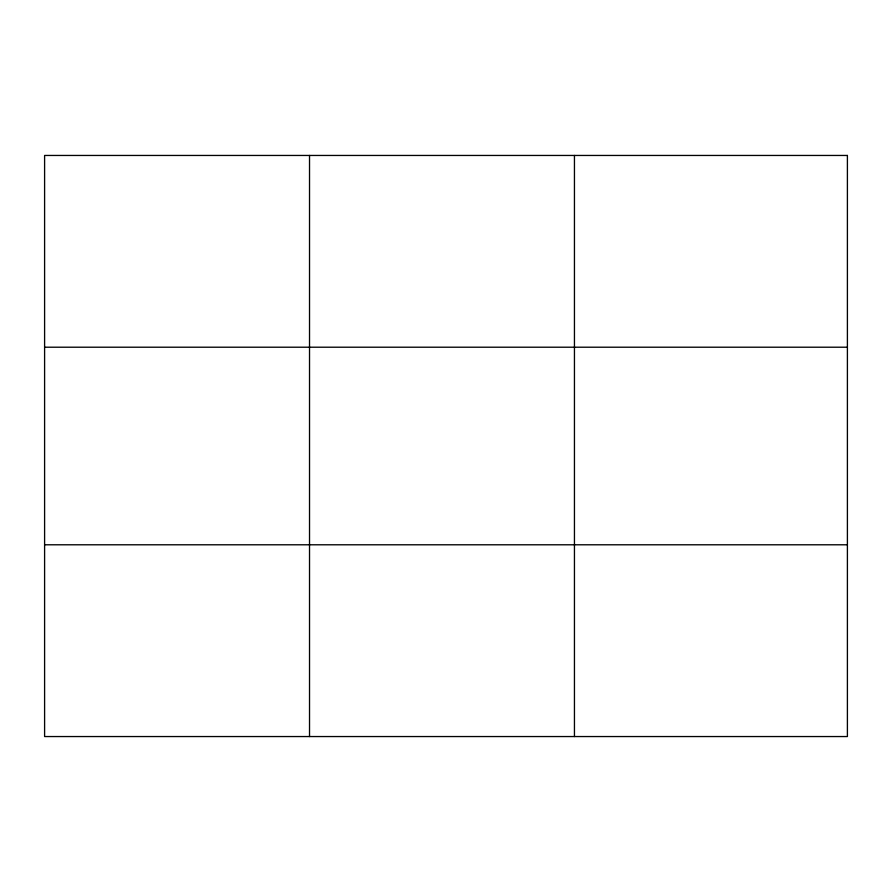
<?xml version="1.0" encoding="UTF-8"?>
<svg xmlns="http://www.w3.org/2000/svg" width="892" height="892" viewBox="0 0 892 892"><rect width="100%" height="100%" fill="white"/><g stroke="black" fill="none" stroke-linecap="round" stroke-linejoin="round"><path stroke-width="1.34" d="M309.524 736.547L309.524 155.453M574.448 736.547L574.448 155.453M44.6 347.211L847.4 347.211M44.6 544.789L847.4 544.789M847.4 155.453L847.4 736.547L44.6 736.547L44.6 155.453L847.4 155.453"/></g></svg>
